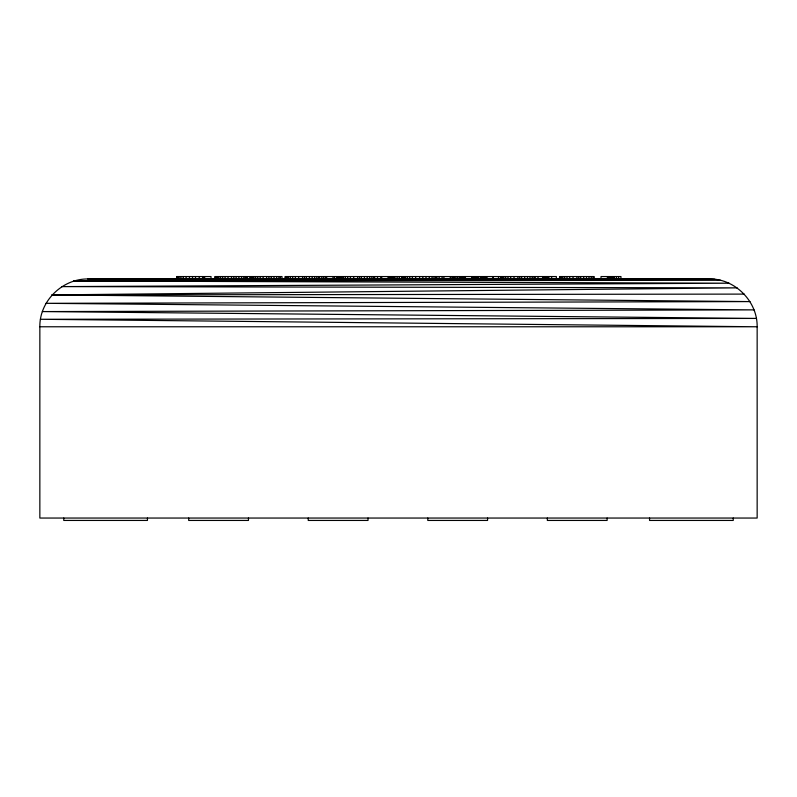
<?xml version="1.0" encoding="UTF-8"?>
<svg xmlns="http://www.w3.org/2000/svg" width="797" height="797" viewBox="0 0 797 797"><rect width="100%" height="100%" fill="white"/><g stroke="black" fill="none" stroke-linecap="round" stroke-linejoin="round"><path stroke-width="1.2" d="M39.85 326.77C39.432 301.156 62.176 278.87 87.67 278.95L709.33 278.95C734.844 278.532 757.568 301.226 757.15 326.77L757.15 518.05L39.85 518.05L39.85 326.77L757.15 326.77L40.438 319.278L756.413 318.421L42.331 311.577L754.072 309.884L45.997 303.318L749.987 301.595L51.994 294.92L737.125 287.856L61.708 286.611L729.056 283.204L73.922 280.972L714.859 279.269L87.67 278.95M51.994 294.92L744.249 294.103M593.875 278.95L593.875 276.559L559.544 276.559L559.544 278.95M282.347 278.711L286.043 278.711M73.922 280.972L720.538 280.285M733.24 518.05L733.24 520.441L649.555 520.441L649.555 518.05M620.953 278.95L620.953 276.559L601.018 276.559L601.018 278.95M618.562 276.559L618.562 278.95M616.43 276.559L616.43 278.95M614.238 276.559L614.238 278.95M613.003 276.559L613.003 278.95M611.837 276.559L611.837 278.95M610.811 276.559L610.811 278.95M609.954 276.559L609.954 278.95M609.277 276.559L609.277 278.95M608.848 276.559L608.848 278.95M608.529 276.559L608.529 278.95M607.394 276.559L607.394 278.95M607.115 518.05L607.115 520.441L547.34 520.441L547.34 518.05M593.835 276.559L593.725 278.95M593.038 276.559L593.038 278.95M591.215 276.559L591.215 278.95M589.003 276.559L589.003 278.95M586.492 276.559L586.492 278.95M583.723 276.559L583.723 278.95M580.654 276.559L580.654 278.95M578.801 276.559L578.801 278.95M576.928 276.559L576.928 278.95M573.033 276.559L573.033 278.95M569.706 276.559L569.706 278.95M567.006 276.559L567.006 278.95M564.704 276.559L564.704 278.95M562.851 276.559L562.851 278.95M561.467 276.559L561.467 278.95M560.271 276.559L560.271 278.95M559.713 276.559L559.713 278.95M556.356 278.95L556.356 276.559L285.196 276.559L285.196 278.95M551.634 276.559L551.634 278.95M548.804 276.559L548.804 278.95M547.449 276.559L547.449 278.95M546.075 276.559L546.075 278.95M544.879 276.559L544.879 278.95M544.042 276.559L544.042 278.95M543.524 276.559L543.524 278.95M542.896 276.559L542.896 278.95M542.797 276.559L542.797 278.95M538.015 276.559L538.015 278.95M534.857 276.559L534.817 278.95M534.717 276.559L534.717 278.95M534.02 276.559L534.02 278.95M532.197 276.559L532.197 278.95M529.985 276.559L529.985 278.95M527.475 276.559L527.475 278.95M524.705 276.559L524.705 278.95M521.636 276.559L521.636 278.95M519.783 276.559L519.783 278.95M517.911 276.559L517.911 278.95M514.015 276.559L514.015 278.95M510.688 276.559L510.688 278.95M507.988 276.559L507.988 278.95M505.697 276.559L505.697 278.95M503.834 276.559L503.834 278.95M502.449 276.559L502.449 278.95M501.263 276.559L501.263 278.95M500.695 276.559L500.695 278.95M500.526 276.559L500.526 278.95M498.494 276.559L498.494 278.95M493.353 276.559L493.353 278.95M493.044 276.559L493.044 278.95M487.565 518.05L487.565 520.441L427.79 520.441L427.79 518.05M486.967 276.559L486.967 278.95M486.419 276.559L486.419 278.95M485.851 276.559L485.851 278.95M485.194 276.559L485.194 278.95M484.148 276.559L484.148 278.95M482.982 276.559L482.982 278.95M481.846 276.559L481.846 278.95M480.661 276.559L480.661 278.95M478.728 276.559L478.728 278.95M477.244 276.559L477.244 278.95M475.988 276.559L475.988 278.95M474.892 276.559L474.892 278.95M473.976 276.559L473.976 278.95M473.249 276.559L473.249 278.95M472.103 276.559L472.103 278.95M471.814 276.559L471.814 278.95M465.438 276.559L465.438 278.95M465.079 276.559L465.079 278.95M464.452 276.559L464.452 278.95M463.715 276.559L463.715 278.95M462.858 276.559L462.858 278.95M461.832 276.559L461.832 278.95M460.756 276.559L460.756 278.95M459.989 276.559L459.989 278.95M459.211 276.559L459.211 278.95M457.498 276.559L457.498 278.95M455.874 276.559L455.874 278.95M454.41 276.559L454.41 278.95M453.184 276.559L453.184 278.95M452.218 276.559L452.218 278.95M450.614 276.559L450.614 278.95M450.285 276.559L450.285 278.95M443.909 276.559L443.909 278.95M442.086 276.559L442.086 278.95M439.117 276.559L439.117 278.95M436.726 276.559L436.726 278.95M436.557 276.559L436.557 278.95M435.68 276.559L435.68 278.95M434.026 276.559L434.026 278.95M432.064 276.559L432.064 278.95M429.204 276.559L429.204 278.95M425.997 276.559L425.997 278.95M422.858 276.559L422.858 278.95M419.581 276.559L419.581 278.95M415.685 276.559L415.685 278.95M412.378 276.559L412.378 278.95M409.728 276.559L409.728 278.95M407.466 276.559L407.466 278.95M405.633 276.559L405.633 278.95M404.298 276.559L404.298 278.95M403.133 276.559L403.133 278.95M402.595 276.559L402.595 278.95M402.435 276.559L402.435 278.95M401.638 276.559L401.638 278.95M399.247 276.559L399.247 278.95M397.115 276.559L397.115 278.95M394.923 276.559L394.923 278.95M393.688 276.559L393.688 278.95M392.522 276.559L392.522 278.95M391.496 276.559L391.496 278.95M390.64 276.559L390.64 278.95M389.962 276.559L389.962 278.95M389.534 276.559L389.534 278.95M389.215 276.559L389.215 278.95M388.079 276.559L388.079 278.95M381.703 276.559L381.703 278.95M380.827 276.559L380.827 278.95M377.489 276.559L377.489 278.95M374.56 276.559L374.62 278.95M374.411 276.559L374.52 278.95M373.723 276.559L373.723 278.95M371.9 276.559L371.9 278.95M369.688 276.559L369.688 278.95M368.015 518.05L368.015 520.441L308.24 520.441L308.24 518.05M367.178 276.559L367.178 278.95M364.408 276.559L364.408 278.95M361.34 276.559L361.34 278.95M359.487 276.559L359.487 278.95M357.614 276.559L357.614 278.95M353.719 276.559L353.719 278.95M350.391 276.559L350.391 278.95M347.691 276.559L347.691 278.95M345.39 276.559L345.39 278.95M343.537 276.559L343.537 278.95M342.142 276.559L342.142 278.95M340.957 276.559L340.957 278.95M340.389 276.559L340.389 278.95M340.229 276.559L340.229 278.95M338.635 276.559L338.635 278.95M338.456 276.559L338.366 278.95M338.197 276.559L338.197 278.95M336.782 276.559L336.782 278.95M334.551 276.559L334.551 278.95M333.046 276.559L333.046 278.95M326.67 276.559L326.67 278.95M325.395 276.559L325.395 278.95M323.632 276.559L323.632 278.95M321.849 276.559L321.849 278.95M319.527 276.559L319.487 278.95M319.388 276.559L319.388 278.95M318.69 276.559L318.69 278.95M316.867 276.559L316.867 278.95M314.656 276.559L314.656 278.95M312.145 276.559L312.145 278.95M309.375 276.559L309.375 278.95M306.307 276.559L306.307 278.95M304.454 276.559L304.454 278.95M302.581 276.559L302.581 278.95M298.686 276.559L298.686 278.95M295.358 276.559L295.358 278.95M292.658 276.559L292.658 278.95M290.367 276.559L290.367 278.95M288.514 276.559L288.514 278.95M287.119 276.559L287.119 278.95M285.934 276.559L285.934 278.95M285.366 276.559L285.366 278.95M282.008 278.95L282.008 276.559L247.319 276.559L247.319 278.95M280.414 276.559L280.414 278.95M278.94 276.559L278.94 278.95M276.669 276.559L276.669 278.95M273.999 276.559L273.999 278.95M271.219 276.559L271.219 278.95M268.928 276.559L268.928 278.95M266.587 276.559L266.587 278.95M263.11 276.559L263.11 278.95M260.151 276.559L260.151 278.95M257.74 276.559L257.74 278.95M255.658 276.559L255.658 278.95M253.914 276.559L253.914 278.95M252.549 276.559L252.549 278.95M251.284 276.559L251.284 278.95M250.368 276.559L250.368 278.95M250.109 276.559L250.109 278.95M248.465 518.05L248.465 520.441L188.69 520.441L188.69 518.05M246.921 278.95L246.921 276.559L215.021 276.559L215.021 278.95M245.327 276.559L245.327 278.95M243.852 276.559L243.852 278.95M241.571 276.559L241.571 278.95M238.901 276.559L238.901 278.95M236.121 276.559L236.121 278.95M233.84 276.559L233.84 278.95M231.489 276.559L231.489 278.95M228.022 276.559L228.022 278.95M225.063 276.559L225.063 278.95M222.652 276.559L222.652 278.95M220.56 276.559L220.56 278.95M218.826 276.559L218.826 278.95M217.451 276.559L217.451 278.95M216.196 276.559L216.196 278.95M215.27 276.559L215.27 278.95M211.026 278.95L211.026 276.559L176.735 276.559L176.735 278.95M204.65 276.559L204.65 278.95M203.683 276.559L203.683 278.95M203.295 276.559L203.295 278.95M203.056 276.559L203.056 278.95M199.18 276.559L199.18 278.95M195.504 276.559L195.504 278.95M192.525 276.559L192.525 278.95M189.427 276.559L189.427 278.95M186.09 276.559L186.09 278.95M183.22 276.559L183.22 278.95M180.929 276.559L180.929 278.95M179.056 276.559L179.056 278.95M177.721 276.559L177.721 278.95M177.093 276.559L176.974 278.95M176.795 276.559L176.795 278.95M147.445 518.05L147.445 520.441L63.76 520.441L63.76 518.05"/></g></svg>
